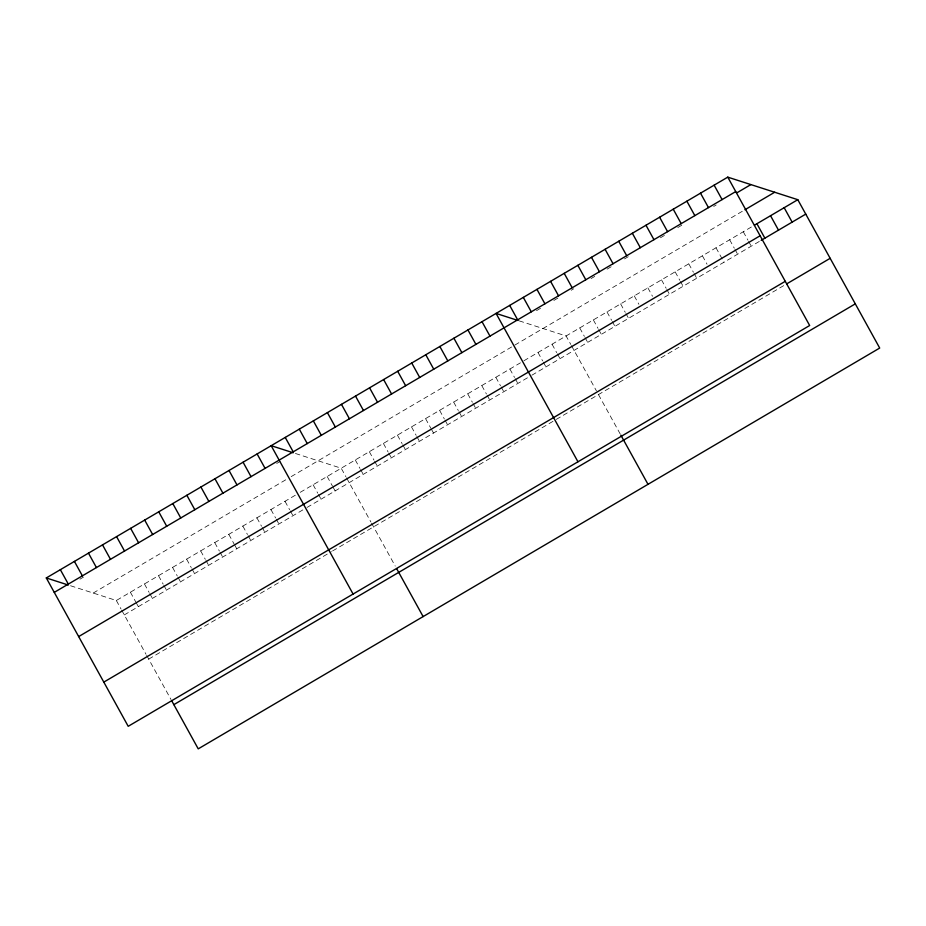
<?xml version="1.0" encoding="UTF-8"?>
<svg xmlns="http://www.w3.org/2000/svg" width="926" height="926" viewBox="0 0 926 926"><rect width="100%" height="100%" fill="white"/><g stroke="black" fill="none" stroke-linecap="round" stroke-linejoin="round"><path stroke-width="0.69" stroke-dasharray="4.63 3.47" d="M79.949 579.19L83.467 577.118M276.724 463.451L280.242 461.391M536.524 310.65L541.479 307.745M553.864 300.452L558.829 297.535M571.215 290.255L573.692 288.796M591.043 278.587L594.758 276.411M607.143 269.119L612.098 266.202M624.494 258.921L628.21 256.733M660.423 237.785L665.377 234.868M677.774 227.576L682.728 224.671M713.703 206.452L716.18 204.993M93.225 593.045L286.481 479.379M291.169 476.624L513.71 345.745M514.879 345.051L743.705 210.468M70.55 585.753L116.34 600.488L296.714 494.403M300.221 492.331L520.424 362.83M523.931 360.758L751.958 226.65M124.304 614.91L303.508 509.52M307.015 507.448L529.556 376.569M531.894 375.192L759.922 241.084M148.704 659.115L331.415 551.653M332.584 550.958L555.125 420.08M556.294 419.385L784.322 285.277M519.173 320.859L566.099 335.964L570.752 344.379M295.429 453.485L341.219 468.22L345.861 476.635M743.277 231.755L747.93 240.17M748.59 241.373L751.241 246.177M729.653 239.765L734.295 248.18M734.966 249.383L737.617 254.199M716.018 247.786L723.982 262.208M702.394 255.796L707.036 264.211M688.759 263.817L693.412 272.232M694.072 273.436L696.734 278.24M675.135 271.827L679.777 280.242M680.448 281.446L683.099 286.261M661.5 279.849L666.153 288.264M666.813 289.468L669.475 294.271M647.876 287.859L652.517 296.285M634.252 295.88L638.894 304.295M620.617 303.89L625.258 312.317M625.93 313.509L628.58 318.324M606.993 311.912L611.635 320.327M612.294 321.53L614.957 326.334M593.358 319.933L598.011 328.348M598.671 329.552L601.321 334.355M579.734 327.943L584.375 336.358M585.035 337.562L587.697 342.377M571.411 345.583L596.437 390.899M598.462 394.592L620.107 433.796M552.046 344.229L556.688 352.644M557.359 353.848L560.01 358.651M537.994 352.493L542.636 360.909M543.296 362.112L545.958 366.916M509.879 369.023L514.532 377.438M515.192 378.641L517.842 383.457M495.827 377.287L500.468 385.702M501.14 386.906L503.79 391.721M481.775 385.563L486.416 393.978M487.076 395.182L489.738 399.986M467.711 393.828L472.364 402.243M473.024 403.447L475.675 408.25M453.659 402.092L458.301 410.507M458.972 411.711L461.623 416.515M439.607 410.357L444.248 418.772M444.92 419.976L447.571 424.791M425.555 418.621L430.856 428.24M431.528 429.444L433.518 433.055M411.491 426.886L416.144 435.301M416.804 436.505L419.455 441.32M397.439 435.162L402.081 443.577M402.752 444.781L405.403 449.585M383.387 443.427L388.029 451.842M388.688 453.045L391.351 457.849M369.324 451.691L373.977 460.106M374.636 461.31L377.299 466.114M355.271 459.956L359.925 468.371M360.584 469.575L363.235 474.378M346.532 477.839L370.875 521.94M371.546 523.167L395.228 566.064M327.167 476.485L332.469 486.104M333.14 487.308L335.131 490.919M313.104 484.761L317.757 493.176M318.417 494.38L321.067 499.183M285 501.29L289.641 509.705M290.313 510.909L292.963 515.713M270.948 509.555L275.589 517.97M276.249 519.173L278.911 523.977M256.884 517.819L261.537 526.234M262.197 527.438L264.848 532.253M242.832 526.084L247.474 534.499M248.145 535.703L250.796 540.518M228.78 534.36L234.093 543.967M234.753 545.171L236.743 548.782M214.728 542.624L219.369 551.039M220.029 552.243L222.691 557.047M200.664 550.889L205.317 559.304M205.977 560.508L208.628 565.311M186.612 559.154L191.254 567.569M191.925 568.772L194.576 573.576M172.56 567.418L177.202 575.833M177.861 577.037L180.524 581.852M158.496 575.683L163.15 584.098M163.809 585.301L166.472 590.117M144.444 583.947L149.098 592.374M149.757 593.566L152.408 598.381M130.392 592.223L135.705 601.842M136.365 603.046L138.356 606.646M116.34 600.488L120.982 608.903M121.642 610.107L145.984 654.207M146.667 655.434L171.044 699.593"/><path stroke-width="1.39" d="M727.767 177.144L809.66 325.512L128.205 726.308L46.3 577.951L727.767 177.144L797.795 199.692L879.7 348.049L198.233 748.856L171.75 700.855M54.264 592.374L735.73 191.578M737.246 192.608L750.87 184.587M744.944 209.739L774.68 192.249M754.435 225.192L797.795 199.692M78.664 636.579L760.13 235.771M761.16 240.355L805.759 214.114M103.805 682.115L785.26 281.319M786.799 283.819L830.159 258.319M173.845 704.651L855.3 303.855M518.074 320.5L496.07 313.416L577.963 461.785M293.195 452.768L271.179 445.684L353.084 594.052M46.3 577.951L68.316 585.035M784.172 207.702L792.135 222.136M770.536 215.723L778.5 230.146M756.912 223.733L764.876 238.167M714.131 185.165L722.095 199.588M700.507 193.175L708.471 207.609M686.872 201.197L694.836 215.619M673.248 209.207L681.212 223.641M659.613 217.228L667.577 231.65M645.989 225.249L653.953 239.672M632.354 233.259L640.317 247.693M618.73 241.281L626.694 255.703M605.095 249.291L613.058 263.725M591.471 257.312L599.435 271.735M577.836 265.322L585.799 279.756M564.212 273.344L572.175 287.766M550.576 281.354L558.54 295.788M620.814 435.07L648.003 484.321M536.953 289.375L544.916 303.797M523.317 297.385L531.293 311.819M509.694 305.406L517.657 319.829M482.006 321.681L489.97 336.115M467.954 329.957L475.918 344.379M453.902 338.221L461.866 352.644M439.838 346.486L447.814 360.909M425.786 354.751L433.75 369.185M411.734 363.015L419.698 377.449M397.682 371.28L405.646 385.714M383.619 379.556L391.582 393.978M369.567 387.82L377.53 402.243M355.515 396.085L363.478 410.507M341.462 404.349L349.426 418.784M327.399 412.614L335.362 427.048M396.629 568.599L423.124 616.589M313.347 420.879L321.31 435.313M299.295 429.155L307.258 443.577M285.243 437.419L293.206 451.842M257.127 453.948L265.091 468.382M243.075 462.213L251.039 476.647M229.011 470.477L236.987 484.911M214.959 478.754L222.923 493.176M200.907 487.018L208.871 501.441M186.855 495.283L194.819 509.705M172.792 503.547L180.755 517.981M158.74 511.812L166.703 526.246M144.688 520.076L152.651 534.51M130.635 528.352L138.599 542.775M116.572 536.617L124.535 551.039M102.52 544.882L110.483 559.304M88.468 553.146L96.431 567.569M74.416 561.411L82.379 575.845M60.352 569.675L68.316 584.109"/></g></svg>
